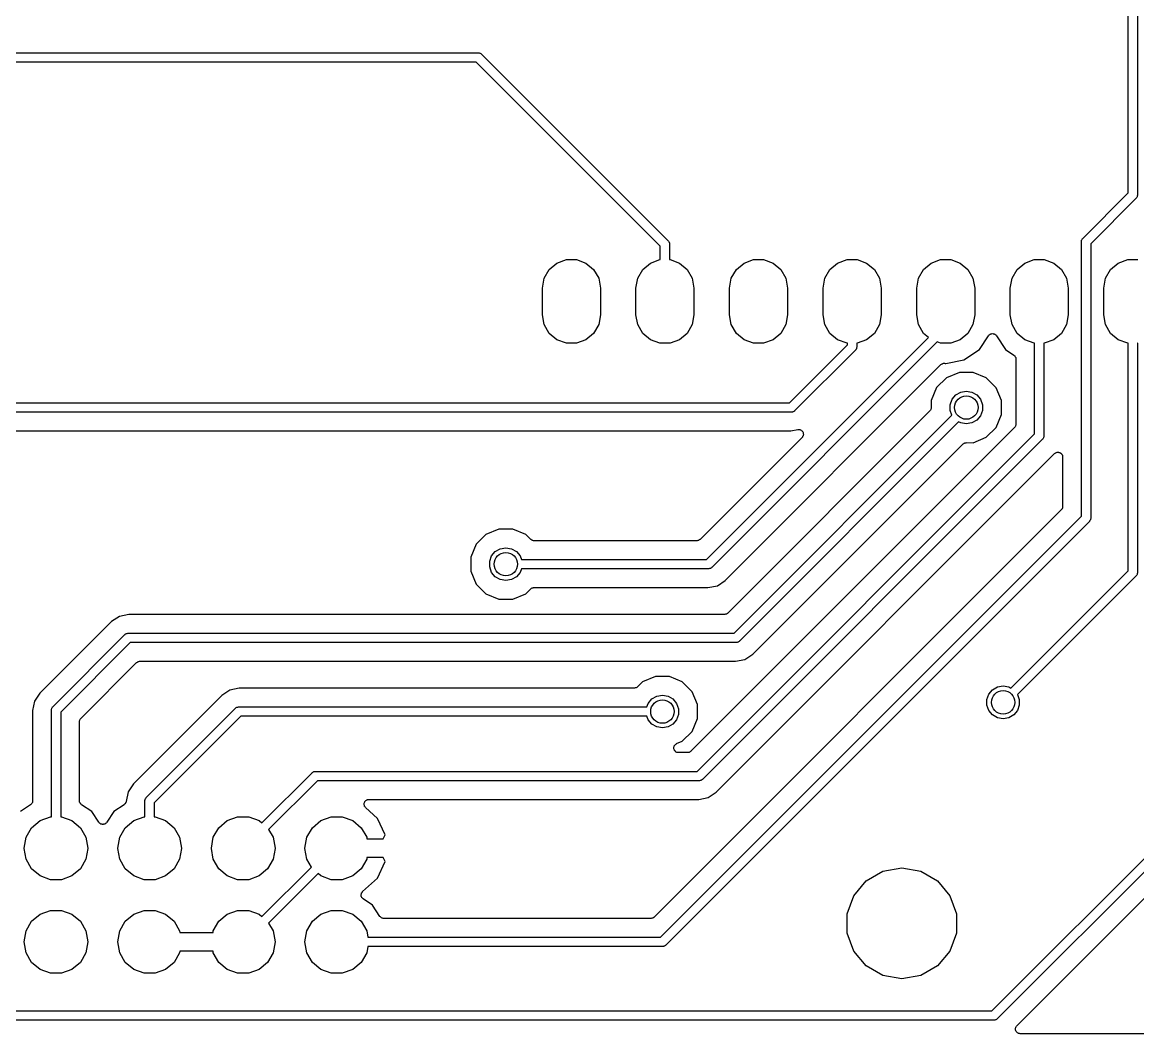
# Model space of a CAD drawing. Extents: x 94.5 to 178, y -163.6 to -72.4.
# Drawn here: x 131.62 to 161.9, y -127.99 to -100.55 of the extents above; entities that cross this region are included whole.
import ezdxf

# ---------------------------------------------------------------- set-up
doc = ezdxf.new("R2010")
doc.units = 0
doc.header["$MEASUREMENT"] = 0
doc.layers.add('BLACK', color=7, linetype='CONTINUOUS')

msp = doc.modelspace()

# ---------------------------------------------------------------- linework, layer by layer
at = {"layer": 'Black'}
for p, q in [((161.643, -105.177), (161.643, -94.0154)), ((161.897, -94.0154), (161.897, -105.23)), ((123, -101.373), (144, -101.373)), ((144, -101.373), (144.006, -101.374)), ((144.006, -101.374), (144.011, -101.373)), ((144.011, -101.373), (144.027, -101.378)), ((144.027, -101.378), (144.043, -101.381)), ((144.043, -101.381), (144.048, -101.383)), ((144.048, -101.383), (144.054, -101.385)), ((144.054, -101.385), (144.067, -101.394)), ((144.067, -101.394), (144.082, -101.403)), ((144.082, -101.403), (144.085, -101.407)), ((144.085, -101.407), (144.09, -101.41)), ((144.09, -101.41), (149.16, -106.48)), ((143.947, -101.627), (123.053, -101.627)), ((148.943, -106.623), (143.947, -101.627)), ((160.41, -106.41), (161.643, -105.177)), ((161.86, -105.32), (160.627, -106.553)), ((161.863, -105.315), (161.86, -105.32)), ((161.867, -105.312), (161.863, -105.315)), ((161.876, -105.297), (161.867, -105.312)), ((161.885, -105.284), (161.876, -105.297)), ((161.887, -105.278), (161.885, -105.284)), ((161.889, -105.273), (161.887, -105.278)), ((161.892, -105.257), (161.889, -105.273)), ((161.897, -105.241), (161.892, -105.257)), ((161.897, -105.23), (161.896, -105.236)), ((161.896, -105.236), (161.897, -105.241)), ((149.16, -106.48), (149.163, -106.485)), ((149.163, -106.485), (149.167, -106.488)), ((149.167, -106.488), (149.176, -106.503)), ((149.176, -106.503), (149.185, -106.516)), ((149.185, -106.516), (149.187, -106.522)), ((149.187, -106.522), (149.189, -106.527)), ((149.189, -106.527), (149.192, -106.543)), ((149.192, -106.543), (149.197, -106.559)), ((149.197, -106.559), (149.196, -106.564)), ((149.196, -106.564), (149.197, -106.57)), ((149.197, -106.57), (149.197, -106.985)), ((160.373, -106.489), (160.378, -106.473)), ((160.374, -106.494), (160.373, -106.489)), ((160.373, -106.5), (160.374, -106.494)), ((160.373, -113.947), (160.373, -106.5)), ((160.378, -106.473), (160.381, -106.457)), ((160.381, -106.457), (160.383, -106.452)), ((160.383, -106.452), (160.385, -106.446)), ((160.385, -106.446), (160.394, -106.433)), ((160.394, -106.433), (160.403, -106.418)), ((160.403, -106.418), (160.407, -106.415)), ((160.407, -106.415), (160.41, -106.41)), ((160.627, -106.553), (160.627, -114)), ((148.943, -106.985), (148.943, -106.623)), ((145.927, -107.254), (146.136, -107.078)), ((146.136, -107.078), (146.393, -106.985)), ((146.393, -106.985), (146.667, -106.985)), ((146.667, -106.985), (146.924, -107.078)), ((146.924, -107.078), (147.133, -107.254)), ((148.467, -107.254), (148.676, -107.078)), ((148.676, -107.078), (148.933, -106.985)), ((148.933, -106.985), (148.943, -106.985)), ((149.197, -106.985), (149.207, -106.985)), ((149.207, -106.985), (149.464, -107.078)), ((149.464, -107.078), (149.673, -107.254)), ((151.007, -107.254), (151.216, -107.078)), ((151.216, -107.078), (151.473, -106.985)), ((151.473, -106.985), (151.747, -106.985)), ((151.747, -106.985), (152.004, -107.078)), ((152.004, -107.078), (152.213, -107.254)), ((153.547, -107.254), (153.756, -107.078)), ((153.756, -107.078), (154.013, -106.985)), ((154.013, -106.985), (154.287, -106.985)), ((154.287, -106.985), (154.544, -107.078)), ((154.544, -107.078), (154.753, -107.254)), ((156.087, -107.254), (156.296, -107.078)), ((156.296, -107.078), (156.553, -106.985)), ((156.553, -106.985), (156.827, -106.985)), ((156.827, -106.985), (157.084, -107.078)), ((157.084, -107.078), (157.293, -107.254)), ((158.627, -107.254), (158.836, -107.078)), ((158.836, -107.078), (159.093, -106.985)), ((159.093, -106.985), (159.367, -106.985)), ((159.367, -106.985), (159.624, -107.078)), ((159.624, -107.078), (159.833, -107.254)), ((161.167, -107.254), (161.376, -107.078)), ((161.376, -107.078), (161.633, -106.985)), ((161.633, -106.985), (161.907, -106.985)), ((145.79, -107.491), (145.927, -107.254)), ((147.133, -107.254), (147.27, -107.491)), ((148.33, -107.491), (148.467, -107.254)), ((149.673, -107.254), (149.81, -107.491)), ((150.87, -107.491), (151.007, -107.254)), ((152.213, -107.254), (152.35, -107.491)), ((153.41, -107.491), (153.547, -107.254)), ((154.753, -107.254), (154.89, -107.491)), ((155.95, -107.491), (156.087, -107.254)), ((157.293, -107.254), (157.43, -107.491)), ((158.49, -107.491), (158.627, -107.254)), ((159.833, -107.254), (159.97, -107.491)), ((161.03, -107.491), (161.167, -107.254)), ((145.743, -107.76), (145.79, -107.491)), ((145.743, -108.48), (145.743, -107.76)), ((147.27, -107.491), (147.317, -107.76)), ((147.317, -107.76), (147.317, -108.48)), ((148.283, -107.76), (148.33, -107.491)), ((148.283, -108.48), (148.283, -107.76)), ((149.81, -107.491), (149.857, -107.76)), ((149.857, -107.76), (149.857, -108.48)), ((150.823, -107.76), (150.87, -107.491)), ((150.823, -108.48), (150.823, -107.76)), ((152.35, -107.491), (152.397, -107.76)), ((152.397, -107.76), (152.397, -108.48)), ((153.363, -107.76), (153.41, -107.491)), ((153.363, -108.48), (153.363, -107.76)), ((154.89, -107.491), (154.937, -107.76)), ((154.937, -107.76), (154.937, -108.48)), ((155.903, -107.76), (155.95, -107.491)), ((155.903, -108.48), (155.903, -107.76)), ((157.43, -107.491), (157.477, -107.76)), ((157.477, -107.76), (157.477, -108.48)), ((158.443, -107.76), (158.49, -107.491)), ((158.443, -108.48), (158.443, -107.76)), ((159.97, -107.491), (160.017, -107.76)), ((160.017, -107.76), (160.017, -108.48)), ((160.983, -107.76), (161.03, -107.491)), ((160.983, -108.48), (160.983, -107.76)), ((145.79, -108.749), (145.743, -108.48)), ((147.317, -108.48), (147.27, -108.749)), ((148.33, -108.749), (148.283, -108.48)), ((149.857, -108.48), (149.81, -108.749)), ((150.87, -108.749), (150.823, -108.48)), ((152.397, -108.48), (152.35, -108.749)), ((153.41, -108.749), (153.363, -108.48)), ((154.937, -108.48), (154.89, -108.749)), ((155.95, -108.749), (155.903, -108.48)), ((157.477, -108.48), (157.43, -108.749)), ((158.49, -108.749), (158.443, -108.48)), ((160.017, -108.48), (159.97, -108.749)), ((161.03, -108.749), (160.983, -108.48)), ((145.927, -108.986), (145.79, -108.749)), ((146.136, -109.162), (145.927, -108.986)), ((147.133, -108.986), (146.924, -109.162)), ((147.27, -108.749), (147.133, -108.986)), ((148.467, -108.986), (148.33, -108.749)), ((148.676, -109.162), (148.467, -108.986)), ((149.673, -108.986), (149.464, -109.162)), ((149.81, -108.749), (149.673, -108.986)), ((151.007, -108.986), (150.87, -108.749)), ((151.216, -109.162), (151.007, -108.986)), ((152.213, -108.986), (152.004, -109.162)), ((152.35, -108.749), (152.213, -108.986)), ((153.547, -108.986), (153.41, -108.749)), ((153.756, -109.162), (153.547, -108.986)), ((154.753, -108.986), (154.544, -109.162)), ((154.89, -108.749), (154.753, -108.986)), ((156.087, -108.986), (155.95, -108.749)), ((156.221, -109.099), (156.087, -108.986)), ((157.293, -108.986), (157.084, -109.162)), ((157.43, -108.749), (157.293, -108.986)), ((157.917, -109.003), (157.924, -108.999)), ((157.924, -108.999), (157.938, -108.997)), ((157.938, -108.997), (157.952, -108.994)), ((157.952, -108.994), (157.96, -108.995)), ((157.96, -108.995), (157.968, -108.994)), ((157.968, -108.994), (157.982, -108.997)), ((157.982, -108.997), (157.996, -108.999)), ((157.996, -108.999), (158.003, -109.003)), ((158.627, -108.986), (158.49, -108.749)), ((158.836, -109.162), (158.627, -108.986)), ((159.833, -108.986), (159.624, -109.162)), ((159.97, -108.749), (159.833, -108.986)), ((161.167, -108.986), (161.03, -108.749)), ((161.376, -109.162), (161.167, -108.986)), ((146.393, -109.255), (146.136, -109.162)), ((146.667, -109.255), (146.393, -109.255)), ((146.924, -109.162), (146.667, -109.255)), ((148.933, -109.255), (148.676, -109.162)), ((149.207, -109.255), (148.933, -109.255)), ((149.464, -109.162), (149.207, -109.255)), ((150.197, -115.123), (156.221, -109.099)), ((156.459, -109.221), (150.34, -115.34)), ((151.473, -109.255), (151.216, -109.162)), ((151.747, -109.255), (151.473, -109.255)), ((152.004, -109.162), (151.747, -109.255)), ((152.447, -110.873), (154.023, -109.297)), ((154.013, -109.255), (153.756, -109.162)), ((154.023, -109.255), (154.013, -109.255)), ((154.023, -109.297), (154.023, -109.255)), ((154.287, -109.255), (154.277, -109.255)), ((154.277, -109.255), (154.277, -109.35)), ((154.544, -109.162), (154.287, -109.255)), ((156.553, -109.255), (156.459, -109.221)), ((156.827, -109.255), (156.553, -109.255)), ((157.084, -109.162), (156.827, -109.255)), ((157.604, -109.425), (157.854, -109.05)), ((157.854, -109.05), (157.864, -109.04)), ((157.864, -109.04), (157.872, -109.029)), ((157.872, -109.029), (157.879, -109.024)), ((157.879, -109.024), (157.885, -109.018)), ((157.885, -109.018), (157.897, -109.012)), ((157.897, -109.012), (157.909, -109.005)), ((157.909, -109.005), (157.917, -109.003)), ((158.003, -109.003), (158.011, -109.005)), ((158.011, -109.005), (158.023, -109.012)), ((158.023, -109.012), (158.035, -109.018)), ((158.035, -109.018), (158.041, -109.024)), ((158.041, -109.024), (158.048, -109.029)), ((158.048, -109.029), (158.056, -109.04)), ((158.056, -109.04), (158.066, -109.05)), ((158.066, -109.05), (158.316, -109.425)), ((159.093, -109.255), (158.836, -109.162)), ((159.103, -109.255), (159.093, -109.255)), ((159.103, -111.717), (159.103, -109.255)), ((159.367, -109.255), (159.357, -109.255)), ((159.357, -109.255), (159.357, -111.77)), ((159.624, -109.162), (159.367, -109.255)), ((161.633, -109.255), (161.376, -109.162)), ((161.643, -109.255), (161.633, -109.255)), ((161.643, -115.427), (161.643, -109.255)), ((161.907, -109.255), (161.897, -109.255)), ((161.897, -109.255), (161.897, -115.48)), ((154.24, -109.44), (152.59, -111.09)), ((154.243, -109.435), (154.24, -109.44)), ((154.247, -109.432), (154.243, -109.435)), ((154.256, -109.417), (154.247, -109.432)), ((154.265, -109.404), (154.256, -109.417)), ((154.267, -109.398), (154.265, -109.404)), ((154.269, -109.393), (154.267, -109.398)), ((154.272, -109.377), (154.269, -109.393)), ((154.277, -109.361), (154.272, -109.377)), ((154.277, -109.35), (154.276, -109.356)), ((154.276, -109.356), (154.277, -109.361)), ((157.185, -109.705), (157.604, -109.425)), ((158.316, -109.425), (158.539, -109.574)), ((158.539, -109.574), (158.552, -109.586)), ((158.552, -109.586), (158.565, -109.597)), ((158.565, -109.597), (158.567, -109.601)), ((158.567, -109.601), (158.57, -109.604)), ((158.57, -109.604), (158.578, -109.62)), ((150.708, -115.69), (156.562, -109.836)), ((156.562, -109.836), (156.577, -109.825)), ((156.577, -109.825), (156.591, -109.814)), ((156.591, -109.814), (156.595, -109.813)), ((156.595, -109.813), (156.599, -109.81)), ((156.599, -109.81), (156.616, -109.806)), ((156.616, -109.806), (156.633, -109.8)), ((156.633, -109.8), (156.637, -109.8)), ((156.637, -109.8), (156.641, -109.799)), ((156.641, -109.799), (156.659, -109.8)), ((156.659, -109.8), (156.677, -109.801)), ((156.677, -109.801), (156.69, -109.803)), ((156.69, -109.803), (157.185, -109.705)), ((158.578, -109.62), (158.587, -109.636)), ((158.587, -109.636), (158.588, -109.64)), ((158.588, -109.64), (158.59, -109.644)), ((158.59, -109.644), (158.592, -109.661)), ((158.592, -109.661), (158.595, -109.679)), ((158.595, -109.679), (158.595, -111.454)), ((156.711, -110.192), (156.443, -110.46)), ((157.061, -110.047), (156.711, -110.192)), ((157.44, -110.048), (157.061, -110.047)), ((157.79, -110.193), (157.44, -110.048)), ((158.058, -110.461), (157.79, -110.193)), ((156.443, -110.46), (156.298, -110.81)), ((158.203, -110.811), (158.058, -110.461)), ((156.298, -110.81), (156.297, -111.002)), ((156.811, -110.923), (156.864, -110.777)), ((156.864, -110.777), (156.963, -110.658)), ((156.963, -110.658), (157.097, -110.581)), ((157.097, -110.581), (157.25, -110.554)), ((157.25, -110.554), (157.403, -110.581)), ((157.403, -110.581), (157.537, -110.658)), ((157.537, -110.658), (157.636, -110.777)), ((157.636, -110.777), (157.689, -110.923)), ((158.202, -111.19), (158.203, -110.811)), ((124, -110.873), (152.447, -110.873)), ((156.26, -111.092), (150.774, -116.578)), ((152.543, -111.119), (152.527, -111.122)), ((152.548, -111.117), (152.543, -111.119)), ((152.554, -111.115), (152.548, -111.117)), ((152.567, -111.106), (152.554, -111.115)), ((152.582, -111.097), (152.567, -111.106)), ((152.585, -111.093), (152.582, -111.097)), ((152.59, -111.09), (152.585, -111.093)), ((156.263, -111.087), (156.26, -111.092)), ((156.268, -111.084), (156.263, -111.087)), ((156.276, -111.069), (156.268, -111.084)), ((156.286, -111.056), (156.276, -111.069)), ((156.287, -111.05), (156.286, -111.056)), ((156.29, -111.045), (156.287, -111.05)), ((156.293, -111.029), (156.29, -111.045)), ((156.297, -111.013), (156.293, -111.029)), ((156.297, -111.002), (156.297, -111.007)), ((156.297, -111.007), (156.297, -111.013)), ((156.811, -111.077), (156.811, -110.923)), ((156.859, -111.211), (156.811, -111.077)), ((157.689, -111.077), (157.636, -111.223)), ((157.689, -110.923), (157.689, -111.077)), ((152.5, -111.127), (124.053, -111.127)), ((150.947, -117.123), (156.859, -111.211)), ((157.042, -111.387), (151.09, -117.34)), ((152.506, -111.126), (152.5, -111.127)), ((152.511, -111.127), (152.506, -111.126)), ((152.527, -111.122), (152.511, -111.127)), ((157.097, -111.419), (157.042, -111.387)), ((157.25, -111.446), (157.097, -111.419)), ((157.403, -111.419), (157.25, -111.446)), ((157.537, -111.342), (157.403, -111.419)), ((157.636, -111.223), (157.537, -111.342)), ((158.057, -111.54), (158.202, -111.19)), ((124.316, -111.635), (152.487, -111.635)), ((158.558, -111.544), (149.774, -120.328)), ((149.947, -120.873), (159.103, -111.717)), ((152.487, -111.635), (152.675, -111.598)), ((152.675, -111.598), (152.682, -111.597)), ((152.682, -111.597), (152.689, -111.596)), ((152.689, -111.596), (152.704, -111.597)), ((152.704, -111.597), (152.72, -111.597)), ((152.72, -111.597), (152.726, -111.599)), ((152.726, -111.599), (152.733, -111.6)), ((152.733, -111.6), (152.747, -111.606)), ((152.747, -111.606), (152.761, -111.611)), ((152.761, -111.611), (152.767, -111.615)), ((152.767, -111.615), (152.773, -111.618)), ((152.773, -111.618), (152.784, -111.629)), ((152.784, -111.629), (152.796, -111.638)), ((152.796, -111.638), (152.799, -111.644)), ((152.799, -111.644), (152.804, -111.649)), ((152.804, -111.649), (152.811, -111.663)), ((152.811, -111.663), (152.819, -111.676)), ((152.819, -111.676), (152.82, -111.683)), ((152.82, -111.683), (152.823, -111.689)), ((152.823, -111.689), (152.824, -111.704)), ((152.824, -111.704), (152.827, -111.719)), ((152.827, -111.719), (152.826, -111.726)), ((157.789, -111.808), (158.057, -111.54)), ((158.561, -111.54), (158.558, -111.544)), ((158.565, -111.536), (158.561, -111.54)), ((158.574, -111.522), (158.565, -111.536)), ((158.583, -111.508), (158.574, -111.522)), ((158.585, -111.503), (158.583, -111.508)), ((158.587, -111.498), (158.585, -111.503)), ((158.59, -111.481), (158.587, -111.498)), ((158.595, -111.465), (158.59, -111.481)), ((158.595, -111.454), (158.594, -111.46)), ((158.594, -111.46), (158.595, -111.465)), ((152.79, -111.812), (150.024, -114.578)), ((159.32, -111.86), (150.09, -121.09)), ((151.458, -117.69), (157.158, -111.99)), ((152.794, -111.806), (152.79, -111.812)), ((152.799, -111.802), (152.794, -111.806)), ((152.807, -111.788), (152.799, -111.802)), ((152.815, -111.776), (152.807, -111.788)), ((152.817, -111.769), (152.815, -111.776)), ((152.82, -111.763), (152.817, -111.769)), ((152.823, -111.748), (152.82, -111.763)), ((152.827, -111.733), (152.823, -111.748)), ((152.826, -111.726), (152.827, -111.733)), ((157.158, -111.99), (157.163, -111.986)), ((157.163, -111.986), (157.167, -111.982)), ((157.167, -111.982), (157.181, -111.974)), ((157.181, -111.974), (157.194, -111.964)), ((157.194, -111.964), (157.2, -111.963)), ((157.2, -111.963), (157.205, -111.96)), ((157.205, -111.96), (157.221, -111.957)), ((157.221, -111.957), (157.237, -111.953)), ((157.237, -111.953), (157.243, -111.953)), ((157.243, -111.953), (157.248, -111.952)), ((157.248, -111.952), (157.439, -111.953)), ((157.439, -111.953), (157.789, -111.808)), ((159.323, -111.855), (159.32, -111.86)), ((159.327, -111.852), (159.323, -111.855)), ((159.336, -111.837), (159.327, -111.852)), ((159.345, -111.824), (159.336, -111.837)), ((159.347, -111.818), (159.345, -111.824)), ((159.349, -111.813), (159.347, -111.818)), ((159.352, -111.797), (159.349, -111.813)), ((159.357, -111.781), (159.352, -111.797)), ((159.357, -111.77), (159.356, -111.776)), ((159.356, -111.776), (159.357, -111.781)), ((150.458, -121.44), (159.648, -112.25)), ((159.648, -112.25), (159.662, -112.24)), ((159.662, -112.24), (159.675, -112.23)), ((159.675, -112.23), (159.68, -112.228)), ((159.68, -112.228), (159.684, -112.225)), ((159.684, -112.225), (159.7, -112.22)), ((159.7, -112.22), (159.716, -112.215)), ((159.716, -112.215), (159.722, -112.215)), ((159.722, -112.215), (159.727, -112.213)), ((159.727, -112.213), (159.743, -112.215)), ((159.743, -112.215), (159.76, -112.215)), ((159.76, -112.215), (159.765, -112.216)), ((159.765, -112.216), (159.771, -112.217)), ((159.771, -112.217), (159.786, -112.224)), ((159.786, -112.224), (159.802, -112.23)), ((159.802, -112.23), (159.806, -112.233)), ((159.806, -112.233), (159.811, -112.236)), ((159.811, -112.236), (159.823, -112.247)), ((159.823, -112.247), (159.835, -112.258)), ((159.835, -112.258), (159.838, -112.263)), ((159.838, -112.263), (159.842, -112.267)), ((159.842, -112.267), (159.849, -112.282)), ((159.849, -112.282), (159.857, -112.296)), ((159.857, -112.296), (159.858, -112.302)), ((159.858, -112.302), (159.861, -112.307)), ((159.861, -112.307), (159.862, -112.323)), ((159.862, -112.323), (159.865, -112.34)), ((159.865, -112.34), (159.865, -113.684)), ((159.828, -113.774), (148.774, -124.828)), ((159.831, -113.77), (159.828, -113.774)), ((159.835, -113.766), (159.831, -113.77)), ((159.841, -113.756), (159.835, -113.766)), ((159.848, -113.748), (159.841, -113.756)), ((159.85, -113.743), (159.848, -113.748)), ((159.853, -113.738), (159.85, -113.743)), ((159.855, -113.733), (159.853, -113.738)), ((159.857, -113.728), (159.855, -113.733)), ((159.859, -113.717), (159.857, -113.728)), ((159.863, -113.706), (159.859, -113.717)), ((159.865, -113.695), (159.863, -113.701)), ((159.863, -113.701), (159.863, -113.706)), ((159.865, -113.684), (159.864, -113.69)), ((159.864, -113.69), (159.865, -113.695)), ((148.947, -125.373), (160.373, -113.947)), ((160.59, -114.09), (149.09, -125.59)), ((160.593, -114.085), (160.59, -114.09)), ((160.597, -114.082), (160.593, -114.085)), ((160.606, -114.067), (160.597, -114.082)), ((160.615, -114.054), (160.606, -114.067)), ((160.617, -114.048), (160.615, -114.054)), ((160.619, -114.043), (160.617, -114.048)), ((160.622, -114.027), (160.619, -114.043)), ((160.627, -114.011), (160.622, -114.027)), ((160.627, -114), (160.626, -114.006)), ((160.626, -114.006), (160.627, -114.011)), ((144.211, -114.442), (143.943, -114.71)), ((144.561, -114.297), (144.211, -114.442)), ((144.94, -114.298), (144.561, -114.297)), ((145.29, -114.443), (144.94, -114.298)), ((145.425, -114.578), (145.29, -114.443)), ((143.943, -114.71), (143.798, -115.06)), ((145.429, -114.581), (145.425, -114.578)), ((145.433, -114.585), (145.429, -114.581)), ((145.447, -114.594), (145.433, -114.585)), ((145.461, -114.603), (145.447, -114.594)), ((145.466, -114.605), (145.461, -114.603)), ((145.471, -114.607), (145.466, -114.605)), ((145.487, -114.61), (145.471, -114.607)), ((145.503, -114.615), (145.487, -114.61)), ((145.509, -114.614), (145.503, -114.615)), ((145.515, -114.615), (145.509, -114.614)), ((149.934, -114.615), (145.515, -114.615)), ((149.94, -114.614), (149.934, -114.615)), ((149.945, -114.615), (149.94, -114.614)), ((149.961, -114.61), (149.945, -114.615)), ((149.978, -114.607), (149.961, -114.61)), ((149.983, -114.605), (149.978, -114.607)), ((149.988, -114.603), (149.983, -114.605)), ((150.002, -114.594), (149.988, -114.603)), ((150.016, -114.585), (150.002, -114.594)), ((150.02, -114.581), (150.016, -114.585)), ((150.024, -114.578), (150.02, -114.581)), ((144.311, -115.173), (144.364, -115.027)), ((144.364, -115.027), (144.463, -114.908)), ((144.463, -114.908), (144.597, -114.831)), ((144.597, -114.831), (144.75, -114.804)), ((144.75, -114.804), (144.903, -114.831)), ((144.903, -114.831), (145.037, -114.908)), ((145.037, -114.908), (145.136, -115.027)), ((145.136, -115.027), (145.171, -115.123)), ((143.798, -115.06), (143.797, -115.439)), ((144.311, -115.327), (144.311, -115.173)), ((144.364, -115.473), (144.311, -115.327)), ((145.171, -115.123), (150.197, -115.123)), ((150.317, -115.356), (150.304, -115.365)), ((150.332, -115.347), (150.317, -115.356)), ((150.335, -115.343), (150.332, -115.347)), ((150.34, -115.34), (150.335, -115.343)), ((143.797, -115.439), (143.942, -115.789)), ((144.463, -115.592), (144.364, -115.473)), ((144.597, -115.669), (144.463, -115.592)), ((145.037, -115.592), (144.903, -115.669)), ((145.136, -115.473), (145.037, -115.592)), ((145.171, -115.377), (145.136, -115.473)), ((150.25, -115.377), (145.171, -115.377)), ((150.256, -115.376), (150.25, -115.377)), ((150.261, -115.377), (150.256, -115.376)), ((150.277, -115.372), (150.261, -115.377)), ((150.293, -115.369), (150.277, -115.372)), ((150.298, -115.367), (150.293, -115.369)), ((150.304, -115.365), (150.298, -115.367)), ((158.458, -118.613), (161.643, -115.427)), ((161.86, -115.57), (158.641, -118.789)), ((161.863, -115.565), (161.86, -115.57)), ((161.867, -115.562), (161.863, -115.565)), ((161.876, -115.547), (161.867, -115.562)), ((161.885, -115.534), (161.876, -115.547)), ((161.887, -115.528), (161.885, -115.534)), ((161.889, -115.523), (161.887, -115.528)), ((161.892, -115.507), (161.889, -115.523)), ((161.897, -115.491), (161.892, -115.507)), ((161.897, -115.48), (161.896, -115.486)), ((161.896, -115.486), (161.897, -115.491)), ((143.942, -115.789), (144.21, -116.057)), ((144.75, -115.696), (144.597, -115.669)), ((144.903, -115.669), (144.75, -115.696)), ((145.289, -116.058), (145.425, -115.922)), ((145.425, -115.922), (145.429, -115.919)), ((145.429, -115.919), (145.433, -115.915)), ((145.433, -115.915), (145.447, -115.906)), ((145.447, -115.906), (145.461, -115.897)), ((145.461, -115.897), (145.466, -115.895)), ((145.466, -115.895), (145.471, -115.893)), ((145.471, -115.893), (145.488, -115.89)), ((145.488, -115.89), (145.504, -115.885)), ((145.504, -115.885), (145.509, -115.886)), ((145.509, -115.886), (145.515, -115.885)), ((145.515, -115.885), (150.237, -115.885)), ((150.237, -115.885), (150.492, -115.834)), ((150.492, -115.834), (150.708, -115.69)), ((144.21, -116.057), (144.56, -116.202)), ((144.56, -116.202), (144.939, -116.203)), ((144.939, -116.203), (145.289, -116.058)), ((134.042, -116.81), (132.1, -118.752)), ((134.258, -116.666), (134.042, -116.81)), ((134.513, -116.615), (134.258, -116.666)), ((150.684, -116.615), (134.513, -116.615)), ((150.69, -116.614), (150.684, -116.615)), ((150.695, -116.615), (150.69, -116.614)), ((150.711, -116.61), (150.695, -116.615)), ((150.728, -116.607), (150.711, -116.61)), ((150.733, -116.605), (150.728, -116.607)), ((150.738, -116.603), (150.733, -116.605)), ((150.752, -116.594), (150.738, -116.603)), ((150.766, -116.585), (150.752, -116.594)), ((150.77, -116.581), (150.766, -116.585)), ((150.774, -116.578), (150.77, -116.581)), ((132.45, -119.12), (134.41, -117.16)), ((134.41, -117.16), (134.415, -117.157)), ((134.415, -117.157), (134.418, -117.153)), ((134.418, -117.153), (134.433, -117.144)), ((134.433, -117.144), (134.446, -117.135)), ((134.446, -117.135), (134.452, -117.133)), ((134.452, -117.133), (134.457, -117.131)), ((134.457, -117.131), (134.473, -117.128)), ((134.473, -117.128), (134.489, -117.123)), ((134.489, -117.123), (134.494, -117.124)), ((134.494, -117.124), (134.5, -117.123)), ((134.5, -117.123), (150.947, -117.123)), ((134.553, -117.377), (132.667, -119.263)), ((151, -117.377), (134.553, -117.377)), ((151.006, -117.376), (151, -117.377)), ((151.011, -117.377), (151.006, -117.376)), ((151.027, -117.372), (151.011, -117.377)), ((151.043, -117.369), (151.027, -117.372)), ((151.048, -117.367), (151.043, -117.369)), ((151.054, -117.365), (151.048, -117.367)), ((151.067, -117.356), (151.054, -117.365)), ((151.082, -117.347), (151.067, -117.356)), ((151.085, -117.343), (151.082, -117.347)), ((151.09, -117.34), (151.085, -117.343)), ((151.242, -117.834), (151.458, -117.69)), ((133.212, -119.436), (134.726, -117.922)), ((134.726, -117.922), (134.73, -117.919)), ((134.73, -117.919), (134.734, -117.915)), ((134.734, -117.915), (134.748, -117.906)), ((134.748, -117.906), (134.762, -117.897)), ((134.762, -117.897), (134.767, -117.895)), ((134.767, -117.895), (134.772, -117.893)), ((134.772, -117.893), (134.789, -117.89)), ((134.789, -117.89), (134.805, -117.885)), ((134.805, -117.885), (134.81, -117.886)), ((134.81, -117.886), (134.816, -117.885)), ((134.816, -117.885), (150.987, -117.885)), ((150.987, -117.885), (151.242, -117.834)), ((148.811, -118.297), (148.461, -118.442)), ((149.19, -118.298), (148.811, -118.297)), ((149.54, -118.443), (149.19, -118.298)), ((137.258, -118.666), (137.042, -118.81)), ((137.513, -118.615), (137.258, -118.666)), ((148.235, -118.615), (137.513, -118.615)), ((148.241, -118.614), (148.235, -118.615)), ((148.246, -118.615), (148.241, -118.614)), ((148.262, -118.61), (148.246, -118.615)), ((148.279, -118.607), (148.262, -118.61)), ((148.284, -118.605), (148.279, -118.607)), ((148.289, -118.603), (148.284, -118.605)), ((148.303, -118.594), (148.289, -118.603)), ((148.317, -118.585), (148.303, -118.594)), ((148.321, -118.581), (148.317, -118.585)), ((148.325, -118.578), (148.321, -118.581)), ((148.461, -118.442), (148.325, -118.578)), ((149.808, -118.711), (149.54, -118.443)), ((157.864, -118.777), (157.963, -118.658)), ((157.963, -118.658), (158.097, -118.581)), ((158.097, -118.581), (158.25, -118.554)), ((158.25, -118.554), (158.403, -118.581)), ((158.403, -118.581), (158.458, -118.613)), ((131.956, -118.968), (131.905, -119.223)), ((132.1, -118.752), (131.956, -118.968)), ((137.042, -118.81), (134.64, -121.212)), ((148.614, -119.027), (148.713, -118.908)), ((148.713, -118.908), (148.847, -118.831)), ((148.847, -118.831), (149, -118.804)), ((149, -118.804), (149.153, -118.831)), ((149.153, -118.831), (149.287, -118.908)), ((149.287, -118.908), (149.386, -119.027)), ((149.953, -119.061), (149.808, -118.711)), ((157.811, -118.923), (157.864, -118.777)), ((157.811, -119.077), (157.811, -118.923)), ((158.641, -118.789), (158.689, -118.923)), ((158.689, -118.923), (158.689, -119.077)), ((131.905, -119.223), (131.905, -121.672)), ((132.413, -119.199), (132.418, -119.183)), ((132.414, -119.204), (132.413, -119.199)), ((132.413, -119.21), (132.414, -119.204)), ((132.413, -122.106), (132.413, -119.21)), ((132.418, -119.183), (132.421, -119.167)), ((132.421, -119.167), (132.423, -119.162)), ((132.423, -119.162), (132.425, -119.156)), ((132.425, -119.156), (132.434, -119.143)), ((132.434, -119.143), (132.443, -119.128)), ((132.443, -119.128), (132.447, -119.125)), ((132.447, -119.125), (132.45, -119.12)), ((132.667, -119.263), (132.667, -122.106)), ((134.99, -121.58), (137.41, -119.16)), ((137.41, -119.16), (137.415, -119.157)), ((137.415, -119.157), (137.418, -119.153)), ((137.418, -119.153), (137.433, -119.144)), ((137.433, -119.144), (137.446, -119.135)), ((137.446, -119.135), (137.452, -119.133)), ((137.452, -119.133), (137.457, -119.131)), ((137.457, -119.131), (137.473, -119.128)), ((137.473, -119.128), (137.489, -119.123)), ((137.489, -119.123), (137.494, -119.124)), ((137.494, -119.124), (137.5, -119.123)), ((137.5, -119.123), (148.579, -119.123)), ((148.579, -119.123), (148.614, -119.027)), ((149.386, -119.027), (149.439, -119.173)), ((149.439, -119.173), (149.439, -119.327)), ((149.952, -119.44), (149.953, -119.061)), ((157.864, -119.223), (157.811, -119.077)), ((157.963, -119.342), (157.864, -119.223)), ((158.636, -119.223), (158.537, -119.342)), ((158.689, -119.077), (158.636, -119.223)), ((133.175, -119.515), (133.18, -119.499)), ((133.176, -119.52), (133.175, -119.515)), ((133.175, -119.526), (133.176, -119.52)), ((133.175, -121.672), (133.175, -119.526)), ((133.18, -119.499), (133.183, -119.482)), ((133.183, -119.482), (133.185, -119.477)), ((133.185, -119.477), (133.187, -119.472)), ((133.187, -119.472), (133.196, -119.458)), ((133.196, -119.458), (133.205, -119.444)), ((133.205, -119.444), (133.209, -119.44)), ((133.209, -119.44), (133.212, -119.436)), ((137.553, -119.377), (135.207, -121.723)), ((148.579, -119.377), (137.553, -119.377)), ((148.614, -119.473), (148.579, -119.377)), ((148.713, -119.592), (148.614, -119.473)), ((148.847, -119.669), (148.713, -119.592)), ((149.287, -119.592), (149.153, -119.669)), ((149.386, -119.473), (149.287, -119.592)), ((149.439, -119.327), (149.386, -119.473)), ((149.807, -119.79), (149.952, -119.44)), ((158.097, -119.419), (157.963, -119.342)), ((158.25, -119.446), (158.097, -119.419)), ((158.403, -119.419), (158.25, -119.446)), ((158.537, -119.342), (158.403, -119.419)), ((149, -119.696), (148.847, -119.669)), ((149.153, -119.669), (149, -119.696)), ((149.539, -120.058), (149.807, -119.79)), ((149.311, -120.216), (149.317, -120.198)), ((149.317, -120.198), (149.323, -120.179)), ((149.323, -120.179), (149.325, -120.177)), ((149.325, -120.177), (149.326, -120.175)), ((149.326, -120.175), (149.338, -120.16)), ((149.338, -120.16), (149.35, -120.144)), ((149.35, -120.144), (149.352, -120.143)), ((149.352, -120.143), (149.354, -120.141)), ((149.354, -120.141), (149.371, -120.131)), ((149.371, -120.131), (149.387, -120.121)), ((149.387, -120.121), (149.539, -120.058)), ((149.31, -120.221), (149.311, -120.219)), ((149.311, -120.241), (149.31, -120.221)), ((149.311, -120.219), (149.311, -120.216)), ((149.311, -120.26), (149.311, -120.241)), ((149.312, -120.263), (149.311, -120.26)), ((149.312, -120.265), (149.312, -120.263)), ((149.319, -120.283), (149.312, -120.265)), ((149.326, -120.302), (149.319, -120.283)), ((149.327, -120.304), (149.326, -120.302)), ((149.329, -120.306), (149.327, -120.304)), ((149.342, -120.32), (149.329, -120.306)), ((149.354, -120.335), (149.342, -120.32)), ((149.356, -120.337), (149.354, -120.335)), ((149.358, -120.339), (149.356, -120.337)), ((149.375, -120.348), (149.358, -120.339)), ((149.392, -120.357), (149.375, -120.348)), ((149.395, -120.358), (149.392, -120.357)), ((149.397, -120.359), (149.395, -120.358)), ((149.417, -120.362), (149.397, -120.359)), ((149.436, -120.365), (149.417, -120.362)), ((149.684, -120.365), (149.436, -120.365)), ((149.69, -120.364), (149.684, -120.365)), ((149.695, -120.365), (149.69, -120.364)), ((149.711, -120.36), (149.695, -120.365)), ((149.728, -120.357), (149.711, -120.36)), ((149.733, -120.355), (149.728, -120.357)), ((149.738, -120.353), (149.733, -120.355)), ((149.752, -120.344), (149.738, -120.353)), ((149.766, -120.335), (149.752, -120.344)), ((149.77, -120.331), (149.766, -120.335)), ((149.774, -120.328), (149.77, -120.331)), ((138.128, -122.273), (139.49, -120.91)), ((139.49, -120.91), (139.495, -120.907)), ((139.495, -120.907), (139.498, -120.903)), ((139.498, -120.903), (139.513, -120.894)), ((139.513, -120.894), (139.526, -120.885)), ((139.526, -120.885), (139.532, -120.883)), ((139.532, -120.883), (139.537, -120.881)), ((139.537, -120.881), (139.553, -120.878)), ((139.553, -120.878), (139.569, -120.873)), ((139.569, -120.873), (139.574, -120.874)), ((139.574, -120.874), (139.58, -120.873)), ((139.58, -120.873), (149.947, -120.873)), ((150.067, -121.106), (150.054, -121.115)), ((150.082, -121.097), (150.067, -121.106)), ((150.085, -121.093), (150.082, -121.097)), ((150.09, -121.09), (150.085, -121.093)), ((134.64, -121.212), (134.496, -121.428)), ((139.633, -121.127), (138.31, -122.45)), ((150, -121.127), (139.633, -121.127)), ((150.006, -121.126), (150, -121.127)), ((150.011, -121.127), (150.006, -121.126)), ((150.027, -121.122), (150.011, -121.127)), ((150.043, -121.119), (150.027, -121.122)), ((150.048, -121.117), (150.043, -121.119)), ((150.054, -121.115), (150.048, -121.117)), ((131.897, -121.716), (131.888, -121.731)), ((131.898, -121.711), (131.897, -121.716)), ((131.9, -121.708), (131.898, -121.711)), ((131.902, -121.69), (131.9, -121.708)), ((131.905, -121.672), (131.902, -121.69)), ((133.178, -121.69), (133.175, -121.672)), ((133.18, -121.708), (133.178, -121.69)), ((133.182, -121.711), (133.18, -121.708)), ((133.183, -121.716), (133.182, -121.711)), ((133.192, -121.731), (133.183, -121.716)), ((134.437, -121.716), (134.429, -121.731)), ((134.438, -121.711), (134.437, -121.716)), ((134.44, -121.708), (134.438, -121.711)), ((134.441, -121.699), (134.44, -121.708)), ((134.443, -121.695), (134.441, -121.699)), ((134.496, -121.428), (134.443, -121.695)), ((134.953, -121.659), (134.958, -121.643)), ((134.954, -121.664), (134.953, -121.659)), ((134.953, -121.67), (134.954, -121.664)), ((134.953, -122.106), (134.953, -121.67)), ((134.958, -121.643), (134.961, -121.627)), ((134.961, -121.627), (134.963, -121.622)), ((134.963, -121.622), (134.965, -121.616)), ((134.965, -121.616), (134.974, -121.603)), ((134.974, -121.603), (134.983, -121.588)), ((134.983, -121.588), (134.987, -121.585)), ((134.987, -121.585), (134.99, -121.58)), ((140.904, -121.735), (140.911, -121.717)), ((140.911, -121.717), (140.918, -121.699)), ((140.918, -121.699), (140.919, -121.696)), ((140.919, -121.696), (140.92, -121.694)), ((140.92, -121.694), (140.934, -121.68)), ((140.934, -121.68), (140.946, -121.665)), ((140.946, -121.665), (140.948, -121.663)), ((140.948, -121.663), (140.95, -121.661)), ((140.95, -121.661), (140.967, -121.652)), ((140.967, -121.652), (140.984, -121.643)), ((140.984, -121.643), (140.987, -121.642)), ((140.987, -121.642), (140.989, -121.641)), ((140.989, -121.641), (141.009, -121.638)), ((141.009, -121.638), (141.028, -121.635)), ((141.028, -121.635), (149.987, -121.635)), ((149.987, -121.635), (150.242, -121.584)), ((150.242, -121.584), (150.458, -121.44)), ((131.849, -121.778), (131.572, -121.963)), ((131.862, -121.765), (131.849, -121.778)), ((131.875, -121.754), (131.862, -121.765)), ((131.877, -121.75), (131.875, -121.754)), ((131.88, -121.747), (131.877, -121.75)), ((131.888, -121.731), (131.88, -121.747)), ((133.2, -121.747), (133.192, -121.731)), ((133.203, -121.75), (133.2, -121.747)), ((133.205, -121.754), (133.203, -121.75)), ((133.218, -121.765), (133.205, -121.754)), ((133.231, -121.778), (133.218, -121.765)), ((133.508, -121.963), (133.231, -121.778)), ((133.704, -122.256), (133.508, -121.963)), ((134.112, -121.963), (133.916, -122.256)), ((134.389, -121.778), (134.112, -121.963)), ((134.402, -121.765), (134.389, -121.778)), ((134.415, -121.754), (134.402, -121.765)), ((134.417, -121.75), (134.415, -121.754)), ((134.42, -121.747), (134.417, -121.75)), ((134.425, -121.737), (134.42, -121.747)), ((134.427, -121.736), (134.425, -121.737)), ((134.429, -121.731), (134.427, -121.736)), ((135.207, -121.723), (135.207, -122.106)), ((140.902, -121.779), (140.903, -121.759)), ((140.903, -121.781), (140.902, -121.779)), ((140.903, -121.74), (140.904, -121.737)), ((140.903, -121.759), (140.903, -121.74)), ((140.903, -121.784), (140.903, -121.781)), ((140.909, -121.802), (140.903, -121.784)), ((140.904, -121.737), (140.904, -121.735)), ((140.915, -121.821), (140.909, -121.802)), ((140.917, -121.823), (140.915, -121.821)), ((140.918, -121.826), (140.917, -121.823)), ((140.93, -121.84), (140.918, -121.826)), ((140.942, -121.856), (140.93, -121.84)), ((141.263, -122.148), (140.942, -121.856)), ((131.878, -122.402), (132.108, -122.209)), ((132.108, -122.209), (132.39, -122.106)), ((132.39, -122.106), (132.413, -122.106)), ((132.667, -122.106), (132.69, -122.106)), ((132.69, -122.106), (132.972, -122.209)), ((132.972, -122.209), (133.202, -122.402)), ((133.714, -122.266), (133.704, -122.256)), ((133.722, -122.277), (133.714, -122.266)), ((133.729, -122.282), (133.722, -122.277)), ((133.735, -122.288), (133.729, -122.282)), ((133.747, -122.294), (133.735, -122.288)), ((133.759, -122.302), (133.747, -122.294)), ((133.767, -122.304), (133.759, -122.302)), ((133.774, -122.308), (133.767, -122.304)), ((133.788, -122.309), (133.774, -122.308)), ((133.802, -122.312), (133.788, -122.309)), ((133.81, -122.312), (133.802, -122.312)), ((133.818, -122.312), (133.81, -122.312)), ((133.832, -122.309), (133.818, -122.312)), ((133.846, -122.308), (133.832, -122.309)), ((133.853, -122.304), (133.846, -122.308)), ((133.861, -122.302), (133.853, -122.304)), ((133.873, -122.294), (133.861, -122.302)), ((133.885, -122.288), (133.873, -122.294)), ((133.891, -122.282), (133.885, -122.288)), ((133.898, -122.277), (133.891, -122.282)), ((133.906, -122.266), (133.898, -122.277)), ((133.916, -122.256), (133.906, -122.266)), ((134.418, -122.402), (134.648, -122.209)), ((134.648, -122.209), (134.93, -122.106)), ((134.93, -122.106), (134.953, -122.106)), ((135.207, -122.106), (135.23, -122.106)), ((135.23, -122.106), (135.512, -122.209)), ((135.512, -122.209), (135.742, -122.402)), ((136.958, -122.402), (137.188, -122.209)), ((137.188, -122.209), (137.47, -122.106)), ((137.47, -122.106), (137.77, -122.106)), ((137.77, -122.106), (138.052, -122.209)), ((138.052, -122.209), (138.128, -122.273)), ((139.498, -122.402), (139.728, -122.209)), ((139.728, -122.209), (140.01, -122.106)), ((140.01, -122.106), (140.31, -122.106)), ((140.31, -122.106), (140.592, -122.209)), ((140.592, -122.209), (140.822, -122.402)), ((141.473, -122.598), (141.263, -122.148)), ((131.728, -122.661), (131.878, -122.402)), ((133.202, -122.402), (133.352, -122.661)), ((134.268, -122.661), (134.418, -122.402)), ((135.742, -122.402), (135.892, -122.661)), ((136.808, -122.661), (136.958, -122.402)), ((138.31, -122.45), (138.432, -122.661)), ((139.348, -122.661), (139.498, -122.402)), ((140.822, -122.402), (140.972, -122.661)), ((141.417, -122.706), (141.473, -122.598)), ((157.947, -127.373), (162.873, -122.447)), ((163.09, -122.59), (158.09, -127.59)), ((131.676, -122.957), (131.728, -122.661)), ((133.352, -122.661), (133.404, -122.957)), ((134.216, -122.957), (134.268, -122.661)), ((135.892, -122.661), (135.944, -122.957)), ((136.756, -122.957), (136.808, -122.661)), ((138.432, -122.661), (138.484, -122.957)), ((139.296, -122.957), (139.348, -122.661)), ((140.972, -122.661), (140.979, -122.706)), ((140.979, -122.706), (141.417, -122.706)), ((131.676, -122.963), (131.676, -122.957)), ((131.728, -123.259), (131.676, -122.963)), ((133.404, -122.963), (133.352, -123.259)), ((133.404, -122.957), (133.404, -122.963)), ((134.216, -122.963), (134.216, -122.957)), ((134.268, -123.259), (134.216, -122.963)), ((135.944, -122.963), (135.892, -123.259)), ((135.944, -122.957), (135.944, -122.963)), ((136.756, -122.963), (136.756, -122.957)), ((136.808, -123.259), (136.756, -122.963)), ((138.484, -122.963), (138.432, -123.259)), ((138.484, -122.957), (138.484, -122.963)), ((139.296, -122.963), (139.296, -122.957)), ((139.348, -123.259), (139.296, -122.963)), ((140.979, -123.214), (140.972, -123.259)), ((141.417, -123.214), (140.979, -123.214)), ((141.473, -123.322), (141.417, -123.214)), ((158.623, -127.775), (163.44, -122.958)), ((131.878, -123.518), (131.728, -123.259)), ((132.108, -123.711), (131.878, -123.518)), ((133.202, -123.518), (132.972, -123.711)), ((133.352, -123.259), (133.202, -123.518)), ((134.418, -123.518), (134.268, -123.259)), ((134.648, -123.711), (134.418, -123.518)), ((135.742, -123.518), (135.512, -123.711)), ((135.892, -123.259), (135.742, -123.518)), ((136.958, -123.518), (136.808, -123.259)), ((137.188, -123.711), (136.958, -123.518)), ((138.282, -123.518), (138.052, -123.711)), ((138.128, -124.813), (139.47, -123.47)), ((138.432, -123.259), (138.282, -123.518)), ((139.47, -123.47), (139.348, -123.259)), ((140.822, -123.518), (140.592, -123.711)), ((140.972, -123.259), (140.822, -123.518)), ((141.263, -123.772), (141.473, -123.322)), ((154.985, -123.585), (155.5, -123.494)), ((155.5, -123.494), (156.015, -123.585)), ((132.39, -123.814), (132.108, -123.711)), ((132.69, -123.814), (132.39, -123.814)), ((132.972, -123.711), (132.69, -123.814)), ((134.93, -123.814), (134.648, -123.711)), ((135.23, -123.814), (134.93, -123.814)), ((135.512, -123.711), (135.23, -123.814)), ((137.47, -123.814), (137.188, -123.711)), ((137.77, -123.814), (137.47, -123.814)), ((138.052, -123.711), (137.77, -123.814)), ((139.652, -123.647), (138.31, -124.99)), ((139.728, -123.711), (139.652, -123.647)), ((140.01, -123.814), (139.728, -123.711)), ((140.31, -123.814), (140.01, -123.814)), ((140.592, -123.711), (140.31, -123.814)), ((140.863, -124.136), (141.263, -123.772)), ((154.532, -123.847), (154.985, -123.585)), ((156.015, -123.585), (156.468, -123.847)), ((140.861, -124.14), (140.863, -124.136)), ((154.196, -124.247), (154.532, -123.847)), ((156.468, -123.847), (156.804, -124.247)), ((140.822, -124.222), (140.823, -124.218)), ((140.824, -124.239), (140.822, -124.222)), ((140.823, -124.213), (140.828, -124.196)), ((140.823, -124.218), (140.823, -124.213)), ((140.825, -124.257), (140.824, -124.239)), ((140.826, -124.261), (140.825, -124.257)), ((140.827, -124.266), (140.826, -124.261)), ((140.835, -124.282), (140.827, -124.266)), ((140.828, -124.196), (140.833, -124.179)), ((140.833, -124.179), (140.835, -124.175)), ((140.835, -124.175), (140.836, -124.171)), ((140.842, -124.298), (140.835, -124.282)), ((140.836, -124.171), (140.847, -124.157)), ((140.845, -124.301), (140.842, -124.298)), ((140.846, -124.305), (140.845, -124.301)), ((140.859, -124.317), (140.846, -124.305)), ((140.847, -124.157), (140.857, -124.142)), ((140.857, -124.142), (140.861, -124.14)), ((140.871, -124.331), (140.859, -124.317)), ((140.875, -124.333), (140.871, -124.331)), ((140.878, -124.336), (140.875, -124.333)), ((141.128, -124.503), (140.878, -124.336)), ((154.017, -124.739), (154.196, -124.247)), ((156.804, -124.247), (156.983, -124.739)), ((132.108, -124.749), (132.39, -124.646)), ((132.39, -124.646), (132.69, -124.646)), ((132.69, -124.646), (132.972, -124.749)), ((134.648, -124.749), (134.93, -124.646)), ((134.93, -124.646), (135.23, -124.646)), ((135.23, -124.646), (135.512, -124.749)), ((137.188, -124.749), (137.47, -124.646)), ((137.47, -124.646), (137.77, -124.646)), ((137.77, -124.646), (138.052, -124.749)), ((139.728, -124.749), (140.01, -124.646)), ((140.01, -124.646), (140.31, -124.646)), ((140.31, -124.646), (140.592, -124.749)), ((141.333, -124.809), (141.128, -124.503)), ((154.017, -125.261), (154.017, -124.739)), ((156.983, -124.739), (156.983, -125.261)), ((131.728, -125.201), (131.878, -124.942)), ((131.878, -124.942), (132.108, -124.749)), ((132.972, -124.749), (133.202, -124.942)), ((133.202, -124.942), (133.352, -125.201)), ((134.268, -125.201), (134.418, -124.942)), ((134.418, -124.942), (134.648, -124.749)), ((135.512, -124.749), (135.742, -124.942)), ((135.742, -124.942), (135.892, -125.201)), ((136.808, -125.201), (136.958, -124.942)), ((136.958, -124.942), (137.188, -124.749)), ((138.052, -124.749), (138.128, -124.813)), ((138.31, -124.99), (138.432, -125.201)), ((139.348, -125.201), (139.498, -124.942)), ((139.498, -124.942), (139.728, -124.749)), ((140.592, -124.749), (140.822, -124.942)), ((140.822, -124.942), (140.972, -125.201)), ((141.345, -124.822), (141.333, -124.809)), ((141.357, -124.835), (141.345, -124.822)), ((141.36, -124.837), (141.357, -124.835)), ((141.363, -124.84), (141.36, -124.837)), ((141.379, -124.848), (141.363, -124.84)), ((141.395, -124.857), (141.379, -124.848)), ((141.399, -124.858), (141.395, -124.857)), ((141.403, -124.86), (141.399, -124.858)), ((141.42, -124.862), (141.403, -124.86)), ((141.438, -124.865), (141.42, -124.862)), ((148.684, -124.865), (141.438, -124.865)), ((148.69, -124.864), (148.684, -124.865)), ((148.695, -124.865), (148.69, -124.864)), ((148.711, -124.86), (148.695, -124.865)), ((148.728, -124.857), (148.711, -124.86)), ((148.733, -124.855), (148.728, -124.857)), ((148.738, -124.853), (148.733, -124.855)), ((148.752, -124.844), (148.738, -124.853)), ((148.766, -124.835), (148.752, -124.844)), ((148.77, -124.831), (148.766, -124.835)), ((148.774, -124.828), (148.77, -124.831)), ((131.676, -125.497), (131.728, -125.201)), ((133.352, -125.201), (133.404, -125.497)), ((134.216, -125.497), (134.268, -125.201)), ((135.892, -125.201), (135.899, -125.246)), ((135.899, -125.246), (136.801, -125.246)), ((136.801, -125.246), (136.808, -125.201)), ((138.432, -125.201), (138.484, -125.497)), ((139.296, -125.497), (139.348, -125.201)), ((140.972, -125.201), (141.002, -125.373)), ((154.196, -125.753), (154.017, -125.261)), ((156.983, -125.261), (156.804, -125.753)), ((131.676, -125.503), (131.676, -125.497)), ((131.728, -125.799), (131.676, -125.503)), ((133.404, -125.503), (133.352, -125.799)), ((133.404, -125.497), (133.404, -125.503)), ((134.216, -125.503), (134.216, -125.497)), ((134.268, -125.799), (134.216, -125.503)), ((138.484, -125.503), (138.432, -125.799)), ((138.484, -125.497), (138.484, -125.503)), ((139.296, -125.503), (139.296, -125.497)), ((139.348, -125.799), (139.296, -125.503)), ((141.002, -125.627), (140.972, -125.799)), ((141.002, -125.373), (148.947, -125.373)), ((149, -125.627), (141.002, -125.627)), ((149.006, -125.626), (149, -125.627)), ((149.011, -125.627), (149.006, -125.626)), ((149.027, -125.622), (149.011, -125.627)), ((149.043, -125.619), (149.027, -125.622)), ((149.048, -125.617), (149.043, -125.619)), ((149.054, -125.615), (149.048, -125.617)), ((149.067, -125.606), (149.054, -125.615)), ((149.082, -125.597), (149.067, -125.606)), ((149.085, -125.593), (149.082, -125.597)), ((149.09, -125.59), (149.085, -125.593)), ((131.878, -126.058), (131.728, -125.799)), ((133.352, -125.799), (133.202, -126.058)), ((134.418, -126.058), (134.268, -125.799)), ((135.892, -125.799), (135.742, -126.058)), ((135.899, -125.754), (135.892, -125.799)), ((136.801, -125.754), (135.899, -125.754)), ((136.808, -125.799), (136.801, -125.754)), ((136.958, -126.058), (136.808, -125.799)), ((138.432, -125.799), (138.282, -126.058)), ((139.498, -126.058), (139.348, -125.799)), ((140.972, -125.799), (140.822, -126.058)), ((154.532, -126.153), (154.196, -125.753)), ((156.804, -125.753), (156.468, -126.153)), ((132.108, -126.251), (131.878, -126.058)), ((132.39, -126.354), (132.108, -126.251)), ((132.972, -126.251), (132.69, -126.354)), ((133.202, -126.058), (132.972, -126.251)), ((134.648, -126.251), (134.418, -126.058)), ((134.93, -126.354), (134.648, -126.251)), ((135.512, -126.251), (135.23, -126.354)), ((135.742, -126.058), (135.512, -126.251)), ((137.188, -126.251), (136.958, -126.058)), ((137.47, -126.354), (137.188, -126.251)), ((138.052, -126.251), (137.77, -126.354)), ((138.282, -126.058), (138.052, -126.251)), ((139.728, -126.251), (139.498, -126.058)), ((140.01, -126.354), (139.728, -126.251)), ((140.592, -126.251), (140.31, -126.354)), ((140.822, -126.058), (140.592, -126.251)), ((154.985, -126.415), (154.532, -126.153)), ((156.468, -126.153), (156.015, -126.415)), ((132.69, -126.354), (132.39, -126.354)), ((135.23, -126.354), (134.93, -126.354)), ((137.77, -126.354), (137.47, -126.354)), ((140.31, -126.354), (140.01, -126.354)), ((155.5, -126.506), (154.985, -126.415)), ((156.015, -126.415), (155.5, -126.506)), ((131.053, -127.373), (157.947, -127.373)), ((158, -127.627), (131, -127.627)), ((158.006, -127.626), (158, -127.627)), ((158.011, -127.627), (158.006, -127.626)), ((158.027, -127.622), (158.011, -127.627)), ((158.043, -127.619), (158.027, -127.622)), ((158.048, -127.617), (158.043, -127.619)), ((158.054, -127.615), (158.048, -127.617)), ((158.067, -127.606), (158.054, -127.615)), ((158.082, -127.597), (158.067, -127.606)), ((158.085, -127.593), (158.082, -127.597)), ((158.09, -127.59), (158.085, -127.593)), ((158.586, -127.854), (158.588, -127.849)), ((158.588, -127.87), (158.586, -127.854)), ((158.588, -127.843), (158.593, -127.827)), ((158.588, -127.849), (158.588, -127.843)), ((158.588, -127.887), (158.588, -127.87)), ((158.589, -127.892), (158.588, -127.887)), ((158.59, -127.898), (158.589, -127.892)), ((158.597, -127.913), (158.59, -127.898)), ((158.593, -127.827), (158.598, -127.811)), ((158.603, -127.929), (158.597, -127.913)), ((158.598, -127.811), (158.601, -127.807)), ((158.601, -127.807), (158.603, -127.802)), ((158.603, -127.802), (158.613, -127.789)), ((158.606, -127.933), (158.603, -127.929)), ((158.609, -127.938), (158.606, -127.933)), ((158.62, -127.95), (158.609, -127.938)), ((158.613, -127.789), (158.623, -127.775)), ((158.631, -127.962), (158.62, -127.95)), ((158.636, -127.965), (158.631, -127.962)), ((158.64, -127.969), (158.636, -127.965)), ((158.655, -127.976), (158.64, -127.969)), ((158.669, -127.984), (158.655, -127.976)), ((158.675, -127.985), (158.669, -127.984)), ((158.68, -127.988), (158.675, -127.985)), ((158.696, -127.989), (158.68, -127.988)), ((158.713, -127.992), (158.696, -127.989)), ((169.987, -127.992), (158.713, -127.992))]:
    msp.add_line(p, q, dxfattribs=at)
for centre in [(157.25, -111), (144.75, -115.25), (158.25, -119), (149, -119.25)]:
    msp.add_circle(centre, 0.3175, dxfattribs=at)

doc.saveas('drawing.dxf')
